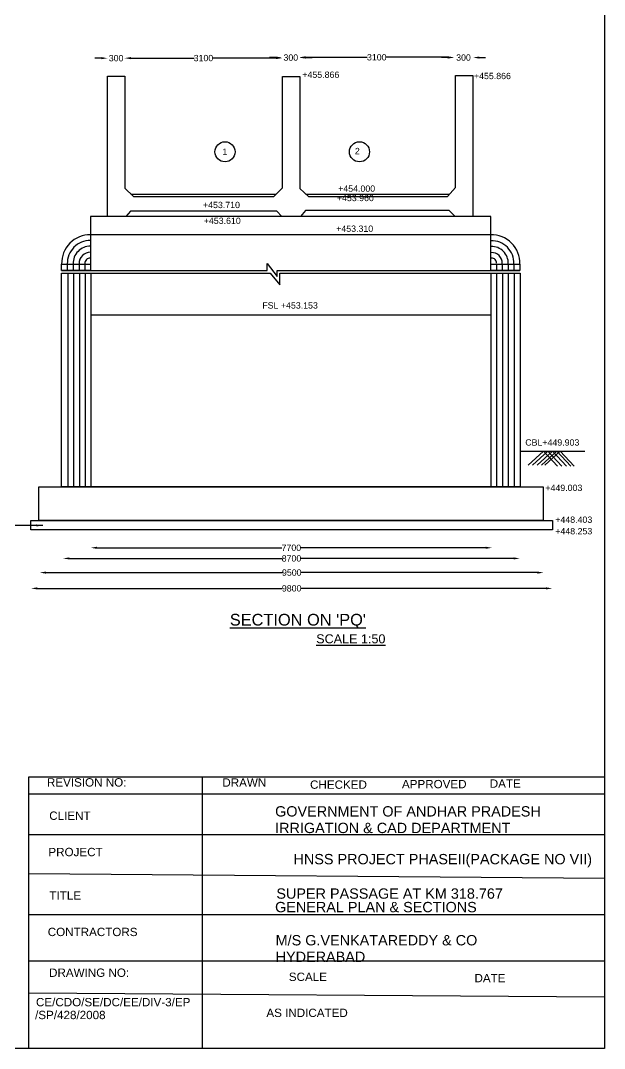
# Model space of a CAD drawing. Header units: millimetres. Extents: x -53213883 to -53195167, y 22134514 to 22146885.
# Drawn here: x -53198415 to -53195173, y 22134514 to 22140217 of the extents above; entities that cross this region are included whole.
import ezdxf

# ---------------------------------------------------------------- set-up
doc = ezdxf.new("R2010")
doc.units = ezdxf.units.MM
doc.header["$MEASUREMENT"] = 0
doc.header["$PDMODE"] = 32
doc.header["$PDSIZE"] = 28
for name, color, linetype in [('DIMENSION', 7, 'Continuous'), ('DRAWING', 2, 'Continuous'), ('TEXT', 7, 'Continuous')]:
    doc.layers.add(name, color=color, linetype=linetype)
doc.styles.get("Standard").update_dxf_attribs({"font": 'arial.ttf', "height": 35})
doc.dimstyles.get("Standard").update_dxf_attribs({"dimtxt": 35, "dimasz": 35, "dimexe": 0.18, "dimexo": 0.0625, "dimgap": 0.09, "dimtad": 0, "dimtoh": 1, "dimdec": 0, "dimzin": 0, "dimdsep": 46, "dimtxsty": 'Standard', "dimcen": 0.09, "dimse1": 1, "dimse2": 1, "dimadec": 0, "dimazin": 0, "dimtfac": 1, "dimtdec": 0, "dimtofl": 0, "dimtmove": 0, "dimatfit": 3, "dimfxl": 1, "dimtolj": 1, "dimtzin": 0, "dimarcsym": 0})

# ---------------------------------------------------------------- blocks, each defined once
blk = doc.blocks.new('*D141')
at = {"layer": 'Defpoints', "color": 0, "transparency": 16777216}
for p in [(-53197932.1, 22140008.7), (-53197932.1, 22139909.2), (-53197836.5, 22139909.2)]:
    blk.add_point(p, dxfattribs=at)
at = {"layer": 'DIMENSION', "color": 0, "lineweight": -2, "transparency": 16777216}
for p, q in [((-53197967.1, 22140008.7), (-53198002.1, 22140008.7)), ((-53197801.5, 22140008.7), (-53197766.5, 22140008.7))]:
    blk.add_line(p, q, dxfattribs=at)
at = {"layer": 'DIMENSION', "color": 0, "transparency": 16777216}
for points in [[(-53197967.1, 22140014.6), (-53197967.1, 22140002.9), (-53197932.1, 22140008.7)], [(-53197801.5, 22140014.6), (-53197801.5, 22140002.9), (-53197836.5, 22140008.7)]]:
    blk.add_solid(points, dxfattribs=at)
at = {"layer": 'DIMENSION', "color": 0, "transparency": 16777216, "insert": (-53197884.3, 22140008.7), "char_height": 35, "attachment_point": 5}
blk.add_mtext('\\A1;300', dxfattribs=at)
blk = doc.blocks.new('*D142')
at = {"layer": 'Defpoints', "color": 0, "transparency": 16777216}
for p in [(-53197836.5, 22140008.7), (-53196962.5, 22140012.6), (-53196962.5, 22140009.1)]:
    blk.add_point(p, dxfattribs=at)
at = {"layer": 'DIMENSION', "color": 0, "lineweight": -2, "transparency": 16777216}
for p, q in [((-53197801.5, 22140009.1), (-53197451.8, 22140009.1)), ((-53196997.5, 22140009.1), (-53197347.3, 22140009.1))]:
    blk.add_line(p, q, dxfattribs=at)
at = {"layer": 'DIMENSION', "color": 0, "transparency": 16777216}
for points in [[(-53197801.5, 22140015), (-53197801.5, 22140003.3), (-53197836.5, 22140009.1)], [(-53196997.5, 22140015), (-53196997.5, 22140003.3), (-53196962.5, 22140009.1)]]:
    blk.add_solid(points, dxfattribs=at)
at = {"layer": 'DIMENSION', "color": 0, "transparency": 16777216, "insert": (-53197399.5, 22140009.1), "char_height": 35, "attachment_point": 5}
blk.add_mtext('\\A1;3100', dxfattribs=at)
blk = doc.blocks.new('*D143')
at = {"layer": 'Defpoints', "color": 0, "transparency": 16777216}
for p in [(-53196962.5, 22140009.1), (-53196866.3, 22140011.8), (-53196866.3, 22140011.8)]:
    blk.add_point(p, dxfattribs=at)
at = {"layer": 'DIMENSION', "color": 0, "lineweight": -2, "transparency": 16777216}
for p, q in [((-53196997.5, 22140011.8), (-53197032.5, 22140011.8)), ((-53196831.3, 22140011.8), (-53196796.3, 22140011.8))]:
    blk.add_line(p, q, dxfattribs=at)
at = {"layer": 'DIMENSION', "color": 0, "transparency": 16777216}
for points in [[(-53196997.5, 22140017.7), (-53196997.5, 22140006), (-53196962.5, 22140011.8)], [(-53196831.3, 22140017.7), (-53196831.3, 22140006), (-53196866.3, 22140011.8)]]:
    blk.add_solid(points, dxfattribs=at)
at = {"layer": 'DIMENSION', "color": 0, "transparency": 16777216, "insert": (-53196914.4, 22140011.8), "char_height": 35, "attachment_point": 5}
blk.add_mtext('\\A1;300', dxfattribs=at)
blk = doc.blocks.new('*D144')
at = {"layer": 'Defpoints', "color": 0, "transparency": 16777216}
for p in [(-53196866.3, 22140011.8), (-53196008.5, 22140014.6), (-53196008.5, 22140013.4)]:
    blk.add_point(p, dxfattribs=at)
at = {"layer": 'DIMENSION', "color": 0, "lineweight": -2, "transparency": 16777216}
for p, q in [((-53196831.3, 22140013.4), (-53196489.7, 22140013.4)), ((-53196043.5, 22140013.4), (-53196385.1, 22140013.4))]:
    blk.add_line(p, q, dxfattribs=at)
at = {"layer": 'DIMENSION', "color": 0, "transparency": 16777216}
for points in [[(-53196831.3, 22140019.3), (-53196831.3, 22140007.6), (-53196866.3, 22140013.4)], [(-53196043.5, 22140019.3), (-53196043.5, 22140007.6), (-53196008.5, 22140013.4)]]:
    blk.add_solid(points, dxfattribs=at)
at = {"layer": 'DIMENSION', "color": 0, "transparency": 16777216, "insert": (-53196437.4, 22140013.4), "char_height": 35, "attachment_point": 5}
blk.add_mtext('\\A1;3100', dxfattribs=at)
blk = doc.blocks.new('*D145')
at = {"layer": 'Defpoints', "color": 0, "transparency": 16777216}
for p in [(-53196008.5, 22140013.4), (-53195902.8, 22140012), (-53195902.8, 22140012)]:
    blk.add_point(p, dxfattribs=at)
at = {"layer": 'DIMENSION', "color": 0, "lineweight": -2, "transparency": 16777216}
for p, q in [((-53196043.5, 22140012), (-53196078.5, 22140012)), ((-53195867.8, 22140012), (-53195832.8, 22140012))]:
    blk.add_line(p, q, dxfattribs=at)
at = {"layer": 'DIMENSION', "color": 0, "transparency": 16777216}
for points in [[(-53196043.5, 22140017.9), (-53196043.5, 22140006.2), (-53196008.5, 22140012)], [(-53195867.8, 22140017.9), (-53195867.8, 22140006.2), (-53195902.8, 22140012)]]:
    blk.add_solid(points, dxfattribs=at)
at = {"layer": 'DIMENSION', "color": 0, "transparency": 16777216, "insert": (-53195955.7, 22140012), "char_height": 35, "attachment_point": 5}
blk.add_mtext('\\A1;300', dxfattribs=at)
blk = doc.blocks.new('*D146')
at = {"layer": 'Defpoints', "color": 0, "transparency": 16777216}
for p in [(-53198024.9, 22137295.8), (-53195798.1, 22137292.2), (-53195798.1, 22137292.2)]:
    blk.add_point(p, dxfattribs=at)
at = {"layer": 'DIMENSION', "color": 0, "lineweight": -2, "transparency": 16777216}
for p, q in [((-53197989.9, 22137292.2), (-53196963.7, 22137292.2)), ((-53195833.1, 22137292.2), (-53196859.4, 22137292.2))]:
    blk.add_line(p, q, dxfattribs=at)
at = {"layer": 'DIMENSION', "color": 0, "transparency": 16777216}
for points in [[(-53197989.9, 22137298), (-53197989.9, 22137286.3), (-53198024.9, 22137292.2)], [(-53195833.1, 22137298), (-53195833.1, 22137286.3), (-53195798.1, 22137292.2)]]:
    blk.add_solid(points, dxfattribs=at)
at = {"layer": 'DIMENSION', "color": 0, "transparency": 16777216, "insert": (-53196911.5, 22137292.2), "char_height": 35, "attachment_point": 5}
blk.add_mtext('\\A1;7700', dxfattribs=at)
blk = doc.blocks.new('*D147')
at = {"layer": 'Defpoints', "color": 0, "transparency": 16777216}
for p in [(-53198179.2, 22137233.1), (-53198179.2, 22137233.1), (-53195642.4, 22137218.9)]:
    blk.add_point(p, dxfattribs=at)
at = {"layer": 'DIMENSION', "color": 0, "lineweight": -2, "transparency": 16777216}
for p, q in [((-53198144.2, 22137233.1), (-53196963.1, 22137233.1)), ((-53195677.4, 22137233.1), (-53196858.5, 22137233.1))]:
    blk.add_line(p, q, dxfattribs=at)
at = {"layer": 'DIMENSION', "color": 0, "transparency": 16777216}
for points in [[(-53198144.2, 22137238.9), (-53198144.2, 22137227.3), (-53198179.2, 22137233.1)], [(-53195677.4, 22137238.9), (-53195677.4, 22137227.3), (-53195642.4, 22137233.1)]]:
    blk.add_solid(points, dxfattribs=at)
at = {"layer": 'DIMENSION', "color": 0, "transparency": 16777216, "insert": (-53196910.8, 22137233.1), "char_height": 35, "attachment_point": 5}
blk.add_mtext('\\A1;8700', dxfattribs=at)
blk = doc.blocks.new('*D148')
at = {"layer": 'Defpoints', "color": 0, "transparency": 16777216}
for p in [(-53198308.2, 22137154.4), (-53198308.2, 22137154.4), (-53195510.2, 22137156.2)]:
    blk.add_point(p, dxfattribs=at)
at = {"layer": 'DIMENSION', "color": 0, "lineweight": -2, "transparency": 16777216}
for p, q in [((-53198273.2, 22137154.4), (-53196961.5, 22137154.4)), ((-53195545.2, 22137154.4), (-53196856.9, 22137154.4))]:
    blk.add_line(p, q, dxfattribs=at)
at = {"layer": 'DIMENSION', "color": 0, "transparency": 16777216}
for points in [[(-53198273.2, 22137160.2), (-53198273.2, 22137148.6), (-53198308.2, 22137154.4)], [(-53195545.2, 22137160.2), (-53195545.2, 22137148.6), (-53195510.2, 22137154.4)]]:
    blk.add_solid(points, dxfattribs=at)
at = {"layer": 'DIMENSION', "color": 0, "transparency": 16777216, "insert": (-53196909.2, 22137154.4), "char_height": 35, "attachment_point": 5}
blk.add_mtext('\\A1;9500', dxfattribs=at)
blk = doc.blocks.new('*D149')
at = {"layer": 'Defpoints', "color": 0, "transparency": 16777216}
for p in [(-53198356.6, 22137066.8), (-53198356.6, 22137066.8), (-53195463, 22137063.2)]:
    blk.add_point(p, dxfattribs=at)
at = {"layer": 'DIMENSION', "color": 0, "lineweight": -2, "transparency": 16777216}
for p, q in [((-53198321.6, 22137066.8), (-53196962.1, 22137066.8)), ((-53195498, 22137066.8), (-53196857.5, 22137066.8))]:
    blk.add_line(p, q, dxfattribs=at)
at = {"layer": 'DIMENSION', "color": 0, "transparency": 16777216}
for points in [[(-53198321.6, 22137072.6), (-53198321.6, 22137060.9), (-53198356.6, 22137066.8)], [(-53195498, 22137072.6), (-53195498, 22137060.9), (-53195463, 22137066.8)]]:
    blk.add_solid(points, dxfattribs=at)
at = {"layer": 'DIMENSION', "color": 0, "transparency": 16777216, "insert": (-53196909.8, 22137066.8), "char_height": 35, "attachment_point": 5}
blk.add_mtext('\\A1;9800', dxfattribs=at)

msp = doc.modelspace()

# ---------------------------------------------------------------- linework, layer by layer
at = {"layer": 'DIMENSION', "color": 0}
for points in [[(-53195173.3, 22134514.2), (-53212670.2, 22134514.2), (-53212670.2, 22146885.2), (-53195173.3, 22146885.2)], [(-53198368.7, 22136022), (-53195173.3, 22136022), (-53195173.3, 22134514.2), (-53198368.7, 22134514.2)]]:
    msp.add_lwpolyline(points, close=True, dxfattribs=at)
for centre in [(-53197279.8, 22139489.2), (-53196533.3, 22139489.2)]:
    msp.add_circle(centre, 55.6, dxfattribs=at)
at = {"layer": 'DRAWING', "color": 0}
for points in [[(-53197932.1, 22139130.1), (-53197932.1, 22139909.2), (-53197836.5, 22139909.2), (-53197836.5, 22139287.4), (-53197787.7, 22139240.7), (-53197009, 22139240.7), (-53196961.1, 22139288.4), (-53196961.1, 22139906.7), (-53196865.2, 22139906.7), (-53196865.2, 22139286.3), (-53196817, 22139241.6), (-53196044.9, 22139241.6), (-53196000.7, 22139291.7), (-53196000.7, 22139912.2), (-53195903.1, 22139912.2), (-53195903.1, 22139130.1)], [(-53197802.1, 22139254.4), (-53196995, 22139254.7)], [(-53196831, 22139254.6), (-53196033.4, 22139254.6)], [(-53196964.2, 22139130.1), (-53196991.5, 22139160.5), (-53197803.8, 22139160.5), (-53197831.2, 22139130.1)], [(-53196002.3, 22139130.1), (-53196035.2, 22139163.3), (-53196832.3, 22139163.3), (-53196860.9, 22139130.1)], [(-53195804.6, 22138831.1), (-53195804.6, 22139130.1), (-53198026.3, 22139130.1), (-53198026.3, 22138830.9)], [(-53195804.6, 22139028.9), (-53198026.3, 22139028.9)], [(-53198186.9, 22138830.9), (-53197045.8, 22138830.9), (-53197045.8, 22138870.3), (-53196990.4, 22138797.5), (-53196990.4, 22138831.1), (-53195642.4, 22138831.1)], [(-53196974.8, 22138815.6), (-53195641.2, 22138815.6), (-53195641.2, 22137630.4), (-53198188.3, 22137630.4), (-53198188.3, 22138815.6), (-53197028.7, 22138815.6)], [(-53198155.3, 22138866.2), (-53198155.3, 22138830.9)], [(-53198153, 22138815.6), (-53198153, 22137630.4)], [(-53198123.2, 22138866.2), (-53198123.2, 22138830.9)], [(-53198120.5, 22138815.6), (-53198120.5, 22137630.4)], [(-53198089.4, 22138866.2), (-53198089.4, 22138830.9)], [(-53198087.4, 22138815.6), (-53198087.4, 22137630.4)], [(-53198057.8, 22138866.2), (-53198057.8, 22138830.9)], [(-53198055.5, 22138815.6), (-53198055.5, 22137630.4)], [(-53198024.4, 22138815.6), (-53198024.4, 22137630.4)], [(-53197028.7, 22138815.6), (-53196974.8, 22138751.1), (-53196974.8, 22138815.6)], [(-53195803.8, 22138815.6), (-53195803.8, 22137630.4)], [(-53195771.9, 22138815.6), (-53195771.9, 22137630.4)], [(-53195771.8, 22138866.6), (-53195771.8, 22138831.1)], [(-53195741, 22138866.6), (-53195741, 22138831.1)], [(-53195739, 22138815.6), (-53195739, 22137630.4)], [(-53195707.4, 22138866.6), (-53195707.4, 22138831.1)], [(-53195707.1, 22138815.6), (-53195707.1, 22137630.4)], [(-53195675.6, 22138866.6), (-53195675.6, 22138831.1)], [(-53195674.2, 22138815.6), (-53195674.2, 22137630.4)], [(-53198024.4, 22138584.3), (-53195803.8, 22138584.3)], [(-53195641.2, 22137828.8), (-53195641.2, 22137828.8)], [(-53195641.2, 22137828.8), (-53195283.1, 22137828.8)], [(-53195597.7, 22137749.6), (-53195512.5, 22137828.8), (-53195434.4, 22137744.9), (-53195434.4, 22137744.9)], [(-53195573, 22137749.6), (-53195487.7, 22137828.8), (-53195409.6, 22137744.9), (-53195409.6, 22137744.9)], [(-53195547.4, 22137749.6), (-53195462.2, 22137828.8), (-53195384.1, 22137744.9), (-53195384.1, 22137744.9)], [(-53195523.4, 22137749.6), (-53195438.1, 22137828.8), (-53195360.1, 22137744.9), (-53195360.1, 22137744.9)], [(-53195504.1, 22137749.6), (-53195418.8, 22137828.8), (-53195340.8, 22137744.9), (-53195340.8, 22137744.9)]]:
    msp.add_lwpolyline(points, dxfattribs=at)
for points in [[(-53198026.3, 22138830.9), (-53198186.9, 22138830.9), (-53198186.9, 22138866.2), (-53198026.3, 22138866.2)], [(-53195642.4, 22138831.1), (-53195804.6, 22138831.1), (-53195804.6, 22138866.6), (-53195642.4, 22138866.6)], [(-53195513.3, 22137443.6), (-53198313.8, 22137443.6), (-53198313.8, 22137630.4), (-53195513.3, 22137630.4)], [(-53198357.3, 22137443.6), (-53195461.3, 22137443.6), (-53195461.3, 22137392.4), (-53198357.3, 22137392.4)]]:
    msp.add_lwpolyline(points, close=True, dxfattribs=at)
for centre, radius, start, end in [((-53198027.9, 22138869.9), 159, 89.4128, 181.3203), ((-53198027.9, 22138869.9), 127.5, 89.4128, 181.3203), ((-53195800, 22138871.3), 157.6, 358.2789, 91.6918), ((-53195800, 22138871.3), 124.5, 358.2789, 91.6918), ((-53198027.9, 22138869.9), 95.4, 89.4128, 181.3203), ((-53198027.9, 22138869.9), 61.6, 89.4128, 181.3203), ((-53195800, 22138871.3), 92.7, 358.2789, 91.6918), ((-53195800, 22138871.3), 59, 358.2789, 91.6918), ((-53198027.9, 22138869.9), 29.9, 89.4128, 181.3203), ((-53195800, 22138871.3), 28.3, 358.2789, 91.6918)]:
    msp.add_arc(centre, radius, start, end, dxfattribs=at)
at = {"layer": 'TEXT', "color": 0}
for points in [[(-53198368.7, 22136022), (-53195173.3, 22136022)], [(-53197406.7, 22136019.7), (-53197406.7, 22134514.2)], [(-53198368.7, 22135927.6), (-53195173.3, 22135927.6)], [(-53198368.7, 22135700.6), (-53195173.3, 22135700.6)], [(-53198368.7, 22135484.8), (-53195173.3, 22135459.6)], [(-53195173.3, 22135255.9), (-53198368.7, 22135255.9)], [(-53198368.7, 22134999.6), (-53195173.3, 22134999.6)], [(-53195173.3, 22134797.9), (-53198368.7, 22134821)]]:
    msp.add_lwpolyline(points, dxfattribs=at)

# ---------------------------------------------------------------- texts
for s, height, p in [('+455.866', 35, (-53196850.5, 22139899.4)), ('+455.866', 35, (-53195897.8, 22139892.4)), ('1', 35, (-53197293.8, 22139472.2)), ('2', 35, (-53196558.7, 22139475.9)), ('+454.000', 35, (-53196651.5, 22139267.4)), ('+453.710', 35, (-53197402, 22139176.7)), ('+453.960', 35, (-53196658.8, 22139215.4)), ('+453.610', 35, (-53197397.7, 22139089.2)), ('+453.310', 35, (-53196662.4, 22139045.1)), ('FSL +453.153', 35, (-53197072.8, 22138619.5)), ('CBL+449.903', 35, (-53195612.9, 22137859)), ('+449.003', 35, (-53195501.2, 22137607.2)), ('+448.403', 35, (-53195446.2, 22137430.5)), ('+448.253', 35, (-53195446.2, 22137366.6)), ("%%USECTION ON 'PQ'", 65, (-53197253.2, 22136860.5)), ('%%USCALE 1:50', 50, (-53196773.5, 22136762.1)), ('REVISION NO:', 46.209, (-53198268.3, 22135967.4)), ('DRAWN ', 46.21, (-53197294.5, 22135966.5)), ('CHECKED ', 46.21, (-53196807.6, 22135954.9)), ('APPROVED ', 46.21, (-53196297.4, 22135957.8)), ('DATE ', 46.21, (-53195810, 22135960.7)), ('GOVERNMENT OF ANDHAR PRADESH ', 57.243, (-53197001.6, 22135801.1)), ('CLIENT', 46.21, (-53198255.6, 22135782.5)), ('IRRIGATION & CAD DEPARTMENT ', 57.243, (-53197001.6, 22135709.1)), ('PROJECT', 46.21, (-53198260.2, 22135580.9)), ('HNSS PROJECT PHASEII(PACKAGE NO VII)', 57.243, (-53196899.5, 22135536.1)), ('SUPER PASSAGE AT KM 318.767', 57.243, (-53196994.7, 22135345)), ('TITLE ', 46.21, (-53198254.7, 22135340)), ('GENERAL PLAN & SECTIONS ', 57.243, (-53197001.9, 22135270)), ('CONTRACTORS ', 46.209, (-53198263.8, 22135137.6)), ('M/S G.VENKATAREDDY & CO ', 57.243, (-53196998.7, 22135086)), ('HYDERABAD ', 57.24, (-53196998.7, 22134994)), ('DRAWING NO:', 46.209, (-53198256.5, 22134911.4)), ('SCALE ', 46.21, (-53196925.5, 22134888.6)), ('DATE ', 46.21, (-53195894.7, 22134881.3)), ('CE/CDO/SE/DC/EE/DIV-3/EP', 46.209, (-53198329.1, 22134748)), ('/SP/428/2008', 46.209, (-53198334.1, 22134676.8)), ('AS INDICATED ', 46.209, (-53197050.1, 22134688.7))]:
    msp.add_text(s, height=height, dxfattribs=at).set_placement(p)

# ---------------------------------------------------------------- dimensions: what is measured, and where the dimension line sits
at = {"layer": 'DIMENSION', "color": 0}
for base, p1, p2, text, picture, middle in [((-53197932.1, 22140008.7), (-53197836.5, 22139909.2), (-53197932.1, 22139909.2), '300', '*D141', (-53197884.3, 22140008.7)), ((-53196962.5, 22140009.1), (-53197836.5, 22140008.7), (-53196962.5, 22140012.6), '3100', '*D142', (-53197399.5, 22140009.1)), ((-53196866.3, 22140011.8), (-53196962.5, 22140009.1), (-53196866.3, 22140011.8), '300', '*D143', (-53196914.4, 22140011.8)), ((-53196008.5, 22140013.4), (-53196866.3, 22140011.8), (-53196008.5, 22140014.6), '3100', '*D144', (-53196437.4, 22140013.4)), ((-53195902.8, 22140012), (-53196008.5, 22140013.4), (-53195902.8, 22140012), '300', '*D145', (-53195955.7, 22140012)), ((-53195798.1, 22137292.2), (-53198024.9, 22137295.8), (-53195798.1, 22137292.2), '7700', '*D146', (-53196911.5, 22137292.2)), ((-53198179.2, 22137233.1), (-53195642.4, 22137218.9), (-53198179.2, 22137233.1), '8700', '*D147', (-53196910.8, 22137233.1)), ((-53198308.2, 22137154.4), (-53195510.2, 22137156.2), (-53198308.2, 22137154.4), '9500', '*D148', (-53196909.2, 22137154.4)), ((-53198356.6, 22137066.8), (-53195463, 22137063.2), (-53198356.6, 22137066.8), '9800', '*D149', (-53196909.8, 22137066.8))]:
    dim = msp.add_linear_dim(base=base, p1=p1, p2=p2, text=text, dimstyle='Standard', dxfattribs=at)
    dim.commit()
    dim.dimension.update_dxf_attribs({"geometry": picture, "text_midpoint": middle})

# ---------------------------------------------------------------- leaders
at = {"layer": 'DRAWING', "color": 0}
msp.add_leader([(-53198291.8, 22137416), (-53198540.5, 22137416), (-53198540.5, 22137467.1)], dimstyle='Standard', override={"dimgap": 0.09, "dimtad": 0}, dxfattribs=at)

doc.saveas('drawing.dxf')
